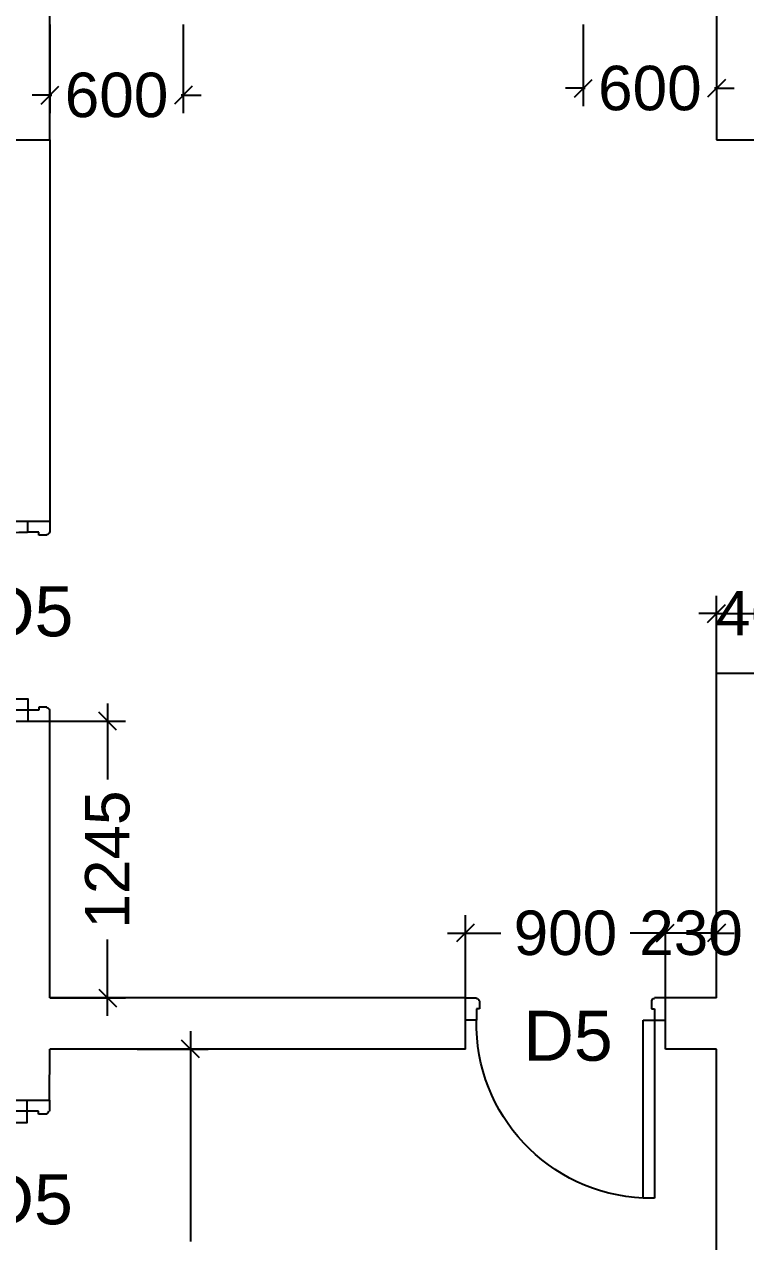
# Model space of a CAD drawing. Extents: x 7620542 to 7843793, y -6476226 to -6093835.
# Drawn here: x 7648424 to 7651670, y -6342722 to -6337245 of the extents above; entities that cross this region are included whole.
import ezdxf
from ezdxf.enums import TextEntityAlignment as Align

# ---------------------------------------------------------------- set-up
doc = ezdxf.new("R2010")
doc.units = 0
doc.header["$LTSCALE"] = 600
doc.header["$MEASUREMENT"] = 0
doc.header["$PDMODE"] = 35
doc.layers.get('0').update_dxf_attribs({"linetype": 'CONTINUOUS'})
doc.layers.get('Defpoints').update_dxf_attribs({"linetype": 'CONTINUOUS'})
for name, color, linetype in [('DIM-TEXT', 8, 'CONTINUOUS'), ('DOOR', 32, 'CONTINUOUS'), ('joinery', 7, 'CONTINUOUS'), ('LA-column', 3, 'CONTINUOUS'), ('Walls', 7, 'CONTINUOUS'), ('Working Dim', 5, 'CONTINUOUS')]:
    doc.layers.add(name, color=color, linetype=linetype)
doc.styles.add('ari', font='arial.ttf')
doc.styles.add('RT', font='romant.shx')
doc.dimstyles.new('int. dim', dxfattribs={"dimtxt": 450, "dimasz": 80, "dimexe": 80, "dimexo": 0, "dimgap": 70, "dimtad": 0, "dimdec": 0, "dimzin": 12, "dimdsep": 46, "dimtxsty": 'ari', "dimblk": 'OBLIQUE', "dimcen": 2, "dimdle": 80, "dimclrd": 256, "dimclre": 256, "dimclrt": 6, "dimadec": 0, "dimazin": 0, "dimtfac": 1, "dimtdec": 0, "dimtix": 1, "dimtmove": 2, "dimatfit": 3, "dimfxl": 1, "dimtolj": 1, "dimtzin": 0, "dimlwd": -1, "dimlwe": -1, "dimarcsym": 0})
doc.dimstyles.new('TEXT', dxfattribs={"dimscale": 0, "dimtxt": 600, "dimasz": 300, "dimexe": 300, "dimexo": 30, "dimgap": 50, "dimtad": 0, "dimdec": 0, "dimzin": 0, "dimdsep": 46, "dimtxsty": 'RT', "dimblk": 'OBLIQUE', "dimcen": 0.09, "dimdle": 300, "dimclrd": 256, "dimclre": 256, "dimclrt": 170, "dimadec": 0, "dimazin": 0, "dimtfac": 1, "dimtdec": 0, "dimtofl": 0, "dimtmove": 2, "dimatfit": 3, "dimfxl": 1, "dimfrac": 2, "dimtolj": 1, "dimtzin": 0, "dimlwd": -1, "dimlwe": -1, "dimarcsym": 0})

# ---------------------------------------------------------------- blocks, each defined once
blk = doc.blocks.new('1000')
at = {"layer": 'DOOR'}
for p, q in [((0, -100), (0, 0)), ((0, 0), (49.7, 0)), ((49.7, 0), (49.7, -2.2)), ((63.2, -49.5), (49.7, -49.5)), ((49.7, -49.5), (49.7, -100)), ((63.2, -13.5), (61, -13.5)), ((63.2, -13.5), (63.2, -49.5)), ((836.8, -13.5), (836.8, -49.5)), ((836.8, -13.5), (839, -13.5)), ((836.8, -49.5), (850.3, -49.5)), ((850.3, 0), (850.3, -2.2)), ((900, 0), (850.3, 0)), ((850.3, -49.5), (850.3, -100)), ((900, -100), (900, 0)), ((49.7, -100), (0, -100)), ((49.7, -100), (49.7, -900.6)), ((100.2, -100), (49.7, -100)), ((100.2, -900.6), (100.2, -100)), ((850.3, -100), (900, -100)), ((49.7, -900.6), (100.2, -900.6))]:
    blk.add_line(p, q, dxfattribs=at)
for centre, major_axis, start_param, end_param in [((49.7, -13.5), (-7.95, 7.95), 3.926991, 5.497787), ((850.3, -13.5), (7.95, 7.95), 0.785398, 2.356194)]:
    blk.add_ellipse(centre, major_axis=major_axis, ratio=1, start_param=start_param, end_param=end_param, dxfattribs=at)
at = {"layer": 'DOOR', "color": 145}
blk.add_ellipse((64.3, -115.3), major_axis=(-519.7, 589.8), ratio=1, start_param=2.464943, end_param=4.009476, dxfattribs=at)
blk = doc.blocks.new('_Oblique')
at = {"color": 0, "linetype": 'ByBlock', "lineweight": -2}
blk.add_line((-0.5, -0.5), (0.5, 0.5), dxfattribs=at)
blk = doc.blocks.new('*D550')
at = {"layer": 'Defpoints', "color": 0, "transparency": 16777216}
for p in [(7650939.1, -6337245.4, 47.4), (7651539, -6337245.4, 47.4), (7650939.1, -6337533.2)]:
    blk.add_point(p, dxfattribs=at)
at = {"layer": 'Working Dim', "transparency": 16777216}
for p, q in [((7650939.1, -6337245.4), (7650939.1, -6337613.2)), ((7651539, -6337245.4), (7651539, -6337613.2)), ((7650939.1, -6337533.2), (7650859.1, -6337533.2)), ((7650939.1, -6337533.2), (7650947.9, -6337533.2)), ((7651539, -6337533.2), (7651530.2, -6337533.2)), ((7651539, -6337533.2), (7651619, -6337533.2))]:
    blk.add_line(p, q, dxfattribs=at)
at = {"layer": 'Working Dim', "transparency": 16777216, "xscale": 80, "yscale": 80, "zscale": 80}
blk.add_blockref('_Oblique', (7650939.1, -6337533.2), dxfattribs=at)
at = {"layer": 'Working Dim', "transparency": 16777216, "xscale": 80, "yscale": 80, "zscale": 80, "rotation": 180}
blk.add_blockref('_Oblique', (7651539, -6337533.2), dxfattribs=at)
at = {"layer": 'Working Dim', "color": 6, "transparency": 16777216, "insert": (7651239, -6337533.2), "char_height": 200, "attachment_point": 5, "style": 'ari'}
blk.add_mtext('\\A1;600', dxfattribs=at)
blk = doc.blocks.new('*D551')
at = {"layer": 'Defpoints', "color": 0, "transparency": 16777216}
for p in [(7648539, -6337245.4, 47.4), (7649139.1, -6337245.4, 47.4), (7648539, -6337564.2)]:
    blk.add_point(p, dxfattribs=at)
at = {"layer": 'Working Dim', "transparency": 16777216}
for p, q in [((7648539, -6337245.4), (7648539, -6337644.2)), ((7649139.1, -6337245.4), (7649139.1, -6337644.2)), ((7648539, -6337564.2), (7648459, -6337564.2)), ((7648539, -6337564.2), (7648547.9, -6337564.2)), ((7649139.1, -6337564.2), (7649130.2, -6337564.2)), ((7649139.1, -6337564.2), (7649219.1, -6337564.2))]:
    blk.add_line(p, q, dxfattribs=at)
at = {"layer": 'Working Dim', "transparency": 16777216, "xscale": 80, "yscale": 80, "zscale": 80}
blk.add_blockref('_Oblique', (7648539, -6337564.2), dxfattribs=at)
at = {"layer": 'Working Dim', "transparency": 16777216, "xscale": 80, "yscale": 80, "zscale": 80, "rotation": 180}
blk.add_blockref('_Oblique', (7649139.1, -6337564.2), dxfattribs=at)
at = {"layer": 'Working Dim', "color": 6, "transparency": 16777216, "insert": (7648839, -6337564.2), "char_height": 200, "attachment_point": 5, "style": 'ari'}
blk.add_mtext('\\A1;600', dxfattribs=at)
blk = doc.blocks.new('Z$W@#1841')
at = {"layer": 'DOOR'}
for p, q in [((-267.6, -167.4), (-317.3, -167.4)), ((-317.3, -167.4), (-317.3, -267.4)), ((-267.6, -217.9), (-267.6, -167.4)), ((-254.1, -217.9), (-267.6, -217.9)), ((-254.1, -253.9), (-254.1, -217.9)), ((519.5, -253.9), (519.5, -217.9)), ((519.5, -217.9), (533, -217.9)), ((533, -217.9), (533, -167.4)), ((533, -167.4), (582.7, -167.4)), ((582.7, -167.4), (582.7, -267.4)), ((-317.3, -267.4), (-267.6, -267.4)), ((-267.6, -267.4), (-267.6, -265.2)), ((-254.1, -253.9), (-256.3, -253.9)), ((519.5, -253.9), (521.7, -253.9)), ((533, -267.4), (533, -265.2)), ((582.7, -267.4), (533, -267.4))]:
    blk.add_line(p, q, dxfattribs=at)
blk.add_lwpolyline([(482.5, 633.2), (482.5, -167.4), (533, -167.4), (533, 633.2)], close=True, dxfattribs=at)
at = {"layer": 'DOOR', "color": 145}
blk.add_arc((518.4, -152.1), 786.1, 92.6177, 181.1129, dxfattribs=at)
at = {"layer": 'DOOR'}
for centre, start, end in [((-267.6, -253.9), 270, 0), ((533, -253.9), 180, 270)]:
    blk.add_arc(centre, 11.2, start, end, dxfattribs=at)
blk = doc.blocks.new('*D807')
at = {"layer": 'Defpoints', "color": 0, "transparency": 16777216}
for p in [(7648931.4, -6341855.4, -8.8), (7649171.7, -6341855.4), (7648931.4, -6344330.4, 5.1)]:
    blk.add_point(p, dxfattribs=at)
at = {"layer": 'Working Dim', "transparency": 16777216}
for p, q in [((7649171.7, -6341775.4), (7649171.7, -6342721.8)), ((7648931.4, -6341855.4), (7649251.7, -6341855.4)), ((7649171.7, -6344410.4), (7649171.7, -6343464)), ((7648931.4, -6344330.4), (7649251.7, -6344330.4))]:
    blk.add_line(p, q, dxfattribs=at)
at = {"layer": 'Working Dim', "transparency": 16777216, "xscale": 80, "yscale": 80, "zscale": 80}
for p, rotation in [((7649171.7, -6341855.4), 90), ((7649171.7, -6344330.4), 270)]:
    blk.add_blockref('_Oblique', p, dxfattribs=dict(at, rotation=rotation))
at = {"layer": 'Working Dim', "color": 6, "transparency": 16777216, "insert": (7649171.7, -6343092.9), "char_height": 200, "attachment_point": 5, "rotation": 90, "style": 'ari'}
blk.add_mtext('\\A1;2475', dxfattribs=at)
blk = doc.blocks.new('*D835')
at = {"layer": 'Defpoints', "color": 0, "linetype": 'Continuous', "transparency": 16777216}
for p in [(7658166.6, -6335351), (7641399, -6337015.4, -0.2), (7658166.6, -6337015.4, 11187)]:
    blk.add_point(p, dxfattribs=at)
at = {"layer": 'DIM-TEXT', "transparency": 16777216}
for p, q in [((7641399, -6337015.4), (7641399, -6335051)), ((7658166.6, -6337015.4), (7658166.6, -6335051)), ((7641099, -6335351), (7643885.4, -6335351)), ((7658466.6, -6335351), (7655680.1, -6335351))]:
    blk.add_line(p, q, dxfattribs=at)
at = {"layer": 'DIM-TEXT', "linetype": 'Continuous', "transparency": 16777216, "xscale": 300, "yscale": 300, "zscale": 300, "rotation": 180}
blk.add_blockref('_Oblique', (7641399, -6335351), dxfattribs=at)
at = {"layer": 'DIM-TEXT', "linetype": 'Continuous', "transparency": 16777216, "xscale": 300, "yscale": 300, "zscale": 300}
blk.add_blockref('_Oblique', (7658166.6, -6335351), dxfattribs=at)
at = {"layer": 'DIM-TEXT', "color": 170, "linetype": 'Continuous', "transparency": 16777216, "insert": (7649782.8, -6335351), "char_height": 750, "attachment_point": 5, "style": 'ari'}
blk.add_mtext('\\A1;{\\H0.8x;ATTENDANT WAITING HALLS\\P(NIGHT STAY)}', dxfattribs=at)
blk = doc.blocks.new('*D1749')
at = {"layer": 'Defpoints', "color": 0, "transparency": 16777216}
for p in [(7648539, -6340380.4), (7648798.5, -6340380.4), (7648539, -6341625.4)]:
    blk.add_point(p, dxfattribs=at)
at = {"layer": 'Working Dim', "transparency": 16777216}
for p, q in [((7648798.5, -6340300.4), (7648798.5, -6340642.9)), ((7648539, -6340380.4), (7648878.5, -6340380.4)), ((7648798.5, -6341705.4), (7648798.5, -6341362.8)), ((7648539, -6341625.4), (7648878.5, -6341625.4))]:
    blk.add_line(p, q, dxfattribs=at)
at = {"layer": 'Working Dim', "transparency": 16777216, "xscale": 80, "yscale": 80, "zscale": 80}
for p, rotation in [((7648798.5, -6340380.4), 90), ((7648798.5, -6341625.4), 270)]:
    blk.add_blockref('_Oblique', p, dxfattribs=dict(at, rotation=rotation))
at = {"layer": 'Working Dim', "color": 6, "transparency": 16777216, "insert": (7648798.5, -6341002.9), "char_height": 200, "attachment_point": 5, "rotation": 90, "style": 'ari'}
blk.add_mtext('\\A1;1245', dxfattribs=at)
blk = doc.blocks.new('*D1750')
at = {"layer": 'Defpoints', "color": 0, "transparency": 16777216}
for p in [(7651309, -6341333.7), (7651309, -6341625.3), (7651539, -6341625.4)]:
    blk.add_point(p, dxfattribs=at)
at = {"layer": 'Working Dim', "transparency": 16777216}
for p, q in [((7651309, -6341625.3), (7651309, -6341253.7)), ((7651539, -6341625.4), (7651539, -6341253.7)), ((7651309, -6341333.7), (7651229, -6341333.7)), ((7651539, -6341333.7), (7651309, -6341333.7)), ((7651539, -6341333.7), (7651619, -6341333.7))]:
    blk.add_line(p, q, dxfattribs=at)
at = {"layer": 'Working Dim', "transparency": 16777216, "xscale": 80, "yscale": 80, "zscale": 80}
blk.add_blockref('_Oblique', (7651309, -6341333.7), dxfattribs=at)
at = {"layer": 'Working Dim', "transparency": 16777216, "xscale": 80, "yscale": 80, "zscale": 80, "rotation": 180}
blk.add_blockref('_Oblique', (7651539, -6341333.7), dxfattribs=at)
at = {"layer": 'Working Dim', "color": 6, "transparency": 16777216, "insert": (7651424, -6341333.7), "char_height": 200, "attachment_point": 5, "style": 'ari'}
blk.add_mtext('\\A1;230', dxfattribs=at)
blk = doc.blocks.new('*D1751')
at = {"layer": 'Defpoints', "color": 0, "transparency": 16777216}
for p in [(7650409, -6341333.7), (7650409, -6341625.4), (7651309, -6341625.3)]:
    blk.add_point(p, dxfattribs=at)
at = {"layer": 'Working Dim', "transparency": 16777216}
for p, q in [((7650409, -6341625.4), (7650409, -6341253.7)), ((7651309, -6341625.3), (7651309, -6341253.7)), ((7650329, -6341333.7), (7650568.4, -6341333.7)), ((7651389, -6341333.7), (7651149.6, -6341333.7))]:
    blk.add_line(p, q, dxfattribs=at)
at = {"layer": 'Working Dim', "transparency": 16777216, "xscale": 80, "yscale": 80, "zscale": 80, "rotation": 180}
blk.add_blockref('_Oblique', (7650409, -6341333.7), dxfattribs=at)
at = {"layer": 'Working Dim', "transparency": 16777216, "xscale": 80, "yscale": 80, "zscale": 80}
blk.add_blockref('_Oblique', (7651309, -6341333.7), dxfattribs=at)
at = {"layer": 'Working Dim', "color": 6, "transparency": 16777216, "insert": (7650859, -6341333.7), "char_height": 200, "attachment_point": 5, "style": 'ari'}
blk.add_mtext('\\A1;900', dxfattribs=at)
blk = doc.blocks.new('*D1752')
at = {"layer": 'Defpoints', "color": 0, "transparency": 16777216}
for p in [(7651999, -6339895.8), (7651539, -6340165.3), (7651999, -6340165.2)]:
    blk.add_point(p, dxfattribs=at)
at = {"layer": 'Working Dim', "transparency": 16777216}
for p, q in [((7651539, -6340165.3), (7651539, -6339815.8)), ((7651999, -6340165.2), (7651999, -6339815.8)), ((7651539, -6339895.8), (7651459, -6339895.8)), ((7651539, -6339895.8), (7651999, -6339895.8)), ((7651999, -6339895.8), (7652079, -6339895.8))]:
    blk.add_line(p, q, dxfattribs=at)
at = {"layer": 'Working Dim', "transparency": 16777216, "xscale": 80, "yscale": 80, "zscale": 80}
blk.add_blockref('_Oblique', (7651539, -6339895.8), dxfattribs=at)
at = {"layer": 'Working Dim', "transparency": 16777216, "xscale": 80, "yscale": 80, "zscale": 80, "rotation": 180}
blk.add_blockref('_Oblique', (7651999, -6339895.8), dxfattribs=at)
at = {"layer": 'Working Dim', "color": 6, "transparency": 16777216, "insert": (7651769, -6339895.8), "char_height": 200, "attachment_point": 5, "style": 'ari'}
blk.add_mtext('\\A1;460', dxfattribs=at)

msp = doc.modelspace()

# ---------------------------------------------------------------- linework, layer by layer
at = {"layer": 'LA-column', "color": 2, "elevation": -14.83}
for points in [[(7647789.003, -6337765.366), (7648539.003, -6337765.366), (7648539.003, -6337015.366), (7647789.003, -6337015.366)], [(7651539.003, -6337765.366), (7652289.003, -6337765.366), (7652289.003, -6337015.366), (7651539.003, -6337015.366)]]:
    msp.add_lwpolyline(points, close=True, dxfattribs=at)
at = {"layer": 'Walls', "linetype": 'Continuous'}
for p, q in [((7648539.003, -6337765.366, -14.83), (7648539.003, -6339480.365, -14.83)), ((7648539.003, -6337765.366, -14.83), (7648539.003, -6339480.365, -14.83)), ((7648309.003, -6339480.365, -14.83), (7648539.003, -6339480.365, -14.83)), ((7651998.988, -6340165.289, -14.83), (7651539.007, -6340165.289, -14.83)), ((7651539.007, -6341625.353, -14.83), (7651539.007, -6340165.289, -14.83)), ((7648309.003, -6340380.365, -14.83), (7648539.003, -6340380.365, -14.83)), ((7648539.003, -6341625.353, -14.83), (7648539.003, -6340380.365, -14.83)), ((7650408.988, -6341625.353, -14.83), (7648539.003, -6341625.353, -14.83)), ((7650408.988, -6341855.353, -14.83), (7650408.988, -6341625.282, -14.83)), ((7651309.007, -6341855.353, -14.83), (7651309.007, -6341625.282, -14.83)), ((7651539.007, -6341625.353, -14.83), (7651309.007, -6341625.353, -14.83)), ((7648536.535, -6342085.191, -14.83), (7648539.003, -6341855.353, -14.83)), ((7650408.988, -6341855.353, -14.83), (7648539.003, -6341855.353, -14.83)), ((7651539.007, -6341855.353, -14.83), (7651309.007, -6341855.353, -14.83)), ((7651539.007, -6344330.426, -14.83), (7651539.007, -6341855.353, -14.83)), ((7648306.535, -6342085.191, -14.83), (7648536.535, -6342085.191, -14.83))]:
    msp.add_line(p, q, dxfattribs=at)

# ---------------------------------------------------------------- block references
at = {"layer": 'DOOR', "linetype": 'Continuous', "xscale": -1}
for name, p, rotation in [('Z$W@#1841', (7648271.595, -6339797.65, -14.83), 90), ('1000', (7651309.015, -6341625.282, -14.83), 359.9999867665085)]:
    msp.add_blockref(name, p, dxfattribs=dict(at, rotation=rotation))
at = {"layer": 'DOOR', "linetype": 'Continuous', "rotation": 90}
msp.add_blockref('Z$W@#1841', (7648269.127, -6342667.907, -14.83), dxfattribs=at)

# ---------------------------------------------------------------- texts
at = {"layer": 'joinery', "style": 'ari'}
for p in [(7648242.92, -6339998.578, -9.699), (7648240.451, -6342643.91, -25.093)]:
    msp.add_text('D5', height=225, dxfattribs=at).set_placement(p)
msp.add_text('D5', height=225, dxfattribs=at).set_placement((7650870.906, -6341907.983, -14.83), align=Align.CENTER)

# ---------------------------------------------------------------- dimensions: what is measured, and where the dimension line sits
at = {"layer": 'DIM-TEXT', "linetype": 'Continuous'}
dim = msp.add_linear_dim(base=(7658166.551, -6335351.01, -14.639), p1=(7641399.003, -6337015.366, -14.83), p2=(7658166.551, -6337015.409, 11172.341), angle=180, text='{\\H0.8x;ATTENDANT WAITING HALLS\\P(NIGHT STAY)}', dimstyle='TEXT', override={"dimscale": 1, "dimtxt": 750, "dimexo": 0, "dimtxsty": 'ari'}, dxfattribs=at)
dim.commit()
dim.dimension.update_dxf_attribs({"geometry": '*D835', "text_midpoint": (7649782.777, -6335351.01, -14.639)})
at = {"layer": 'Working Dim'}
for base, p1, p2, angle, override, picture, middle in [((7648539.003, -6337564.241), (7649139.05, -6337245.388, 47.362), (7648539.003, -6337245.387, 47.362), 180, {"dimtxt": 200}, '*D551', (7648839.027, -6337564.241)), ((7650939.05, -6337533.229), (7651539.003, -6337245.387, 47.362), (7650939.05, -6337245.387, 47.362), 180, {"dimtxt": 200}, '*D550', (7651239.027, -6337533.229)), ((7648798.476, -6340380.365, -14.83), (7648539.003, -6341625.353, -14.83), (7648539.003, -6340380.365, -14.83), 90, {"dimtxt": 200, "dimarcsym": 1}, '*D1749', (7648798.476, -6341002.859, -14.83)), ((7649171.711, -6341855.353, -14.83), (7648931.351, -6344330.426, -9.699), (7648931.351, -6341855.353, -23.65), 90, {"dimtxt": 200}, '*D807', (7649171.711, -6343092.89, -14.83))]:
    dim = msp.add_linear_dim(base=base, p1=p1, p2=p2, angle=angle, dimstyle='int. dim', override=override, dxfattribs=at)
    dim.commit()
    dim.dimension.update_dxf_attribs({"geometry": picture, "text_midpoint": middle})
for base, p1, p2, picture, middle in [((7651998.988, -6339895.837, -14.83), (7651539.007, -6340165.289, -14.83), (7651998.988, -6340165.218, -14.83), '*D1752', (7651768.997, -6339895.837, -14.83)), ((7650409.015, -6341333.713, -14.83), (7651309.015, -6341625.282, -14.83), (7650409.015, -6341625.353, -14.83), '*D1751', (7650859.015, -6341333.713, -14.83)), ((7651309.015, -6341333.713, -14.83), (7651539.007, -6341625.353, -14.83), (7651309.015, -6341625.282, -14.83), '*D1750', (7651424.011, -6341333.713, -14.83))]:
    dim = msp.add_linear_dim(base=base, p1=p1, p2=p2, dimstyle='int. dim', override={"dimtxt": 200, "dimarcsym": 1}, dxfattribs=at)
    dim.commit()
    dim.dimension.update_dxf_attribs({"geometry": picture, "text_midpoint": middle})

doc.saveas('drawing.dxf')
